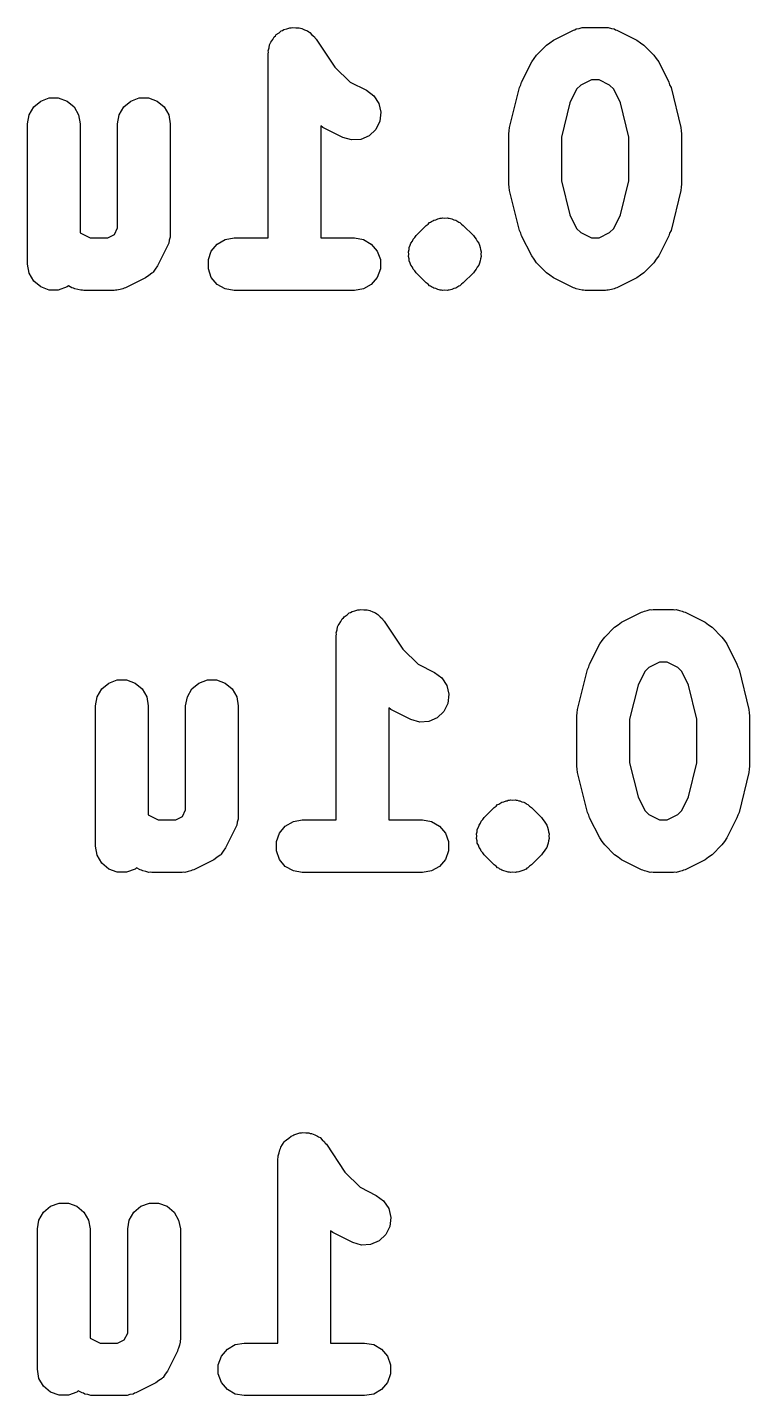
# Model space of a CAD drawing. Extents: x 100 to 214, y -112 to -50.
# Drawn here: x 140.564 to 142.622, y -70.404 to -66.504 of the extents above; entities that cross this region are included whole.
import ezdxf

# ---------------------------------------------------------------- set-up
doc = ezdxf.new("R2010")
doc.units = 0
doc.header["$MEASUREMENT"] = 0
doc.layers.add('BLACK', color=7, linetype='CONTINUOUS')

msp = doc.modelspace()

# ---------------------------------------------------------------- linework, layer by layer
at = {"layer": 'Black'}
for p, q in [((141.263, -66.5387), (141.267, -66.5309)), ((141.267, -66.5309), (141.271, -66.5282)), ((141.271, -66.5282), (141.273, -66.5249)), ((141.273, -66.5249), (141.281, -66.5199)), ((141.281, -66.5199), (141.287, -66.5142)), ((141.287, -66.5142), (141.291, -66.5128)), ((141.291, -66.5128), (141.295, -66.5104)), ((141.295, -66.5104), (141.303, -66.5083)), ((141.303, -66.5083), (141.312, -66.5053)), ((141.312, -66.5053), (141.316, -66.5053)), ((141.316, -66.5053), (141.32, -66.5043)), ((141.32, -66.5043), (141.329, -66.5053)), ((141.329, -66.5053), (141.338, -66.5053)), ((141.338, -66.5053), (141.342, -66.5067)), ((141.342, -66.5067), (141.346, -66.5071)), ((141.346, -66.5071), (141.354, -66.5111)), ((141.354, -66.5111), (141.362, -66.5142)), ((141.362, -66.5142), (141.366, -66.5168)), ((141.366, -66.5168), (141.369, -66.5187)), ((141.369, -66.5187), (141.375, -66.5252)), ((141.375, -66.5252), (141.382, -66.5309)), ((141.382, -66.5309), (141.384, -66.5345)), ((142.063, -66.5406), (142.12, -66.512)), ((142.12, -66.512), (142.124, -66.5108)), ((142.124, -66.5108), (142.128, -66.5087)), ((142.128, -66.5087), (142.136, -66.5071)), ((142.136, -66.5071), (142.145, -66.5046)), ((142.145, -66.5046), (142.149, -66.5049)), ((142.149, -66.5049), (142.153, -66.5041)), ((142.153, -66.5041), (142.211, -66.5041)), ((142.211, -66.5041), (142.215, -66.5049)), ((142.215, -66.5049), (142.219, -66.5046)), ((142.219, -66.5046), (142.228, -66.5071)), ((142.228, -66.5071), (142.236, -66.5087)), ((142.236, -66.5087), (142.24, -66.5108)), ((142.24, -66.5108), (142.244, -66.512)), ((142.244, -66.512), (142.301, -66.5406)), ((141.25, -66.5709), (141.253, -66.5623)), ((141.251, -66.575), (141.25, -66.5709)), ((141.253, -66.5623), (141.254, -66.5535)), ((141.254, -66.5535), (141.256, -66.5499)), ((141.256, -66.5499), (141.258, -66.5459)), ((141.258, -66.5459), (141.263, -66.5387)), ((141.384, -66.5345), (141.387, -66.5375)), ((141.387, -66.5375), (141.44, -66.6171)), ((142.015, -66.5832), (142.043, -66.5547)), ((142.043, -66.5547), (142.053, -66.5478)), ((142.053, -66.5478), (142.063, -66.5406)), ((142.301, -66.5406), (142.311, -66.5478)), ((142.311, -66.5478), (142.321, -66.5547)), ((142.321, -66.5547), (142.349, -66.5832)), ((141.25, -66.5791), (141.251, -66.575)), ((141.25, -67.1041), (141.25, -66.5791)), ((141.972, -66.6599), (142.001, -66.6027)), ((142.001, -66.6027), (142.008, -66.5931)), ((142.008, -66.5931), (142.015, -66.5832)), ((142.349, -66.5832), (142.356, -66.5931)), ((142.356, -66.5931), (142.363, -66.6027)), ((142.363, -66.6027), (142.392, -66.6599)), ((141.44, -66.6171), (141.484, -66.6603)), ((141.484, -66.6603), (141.53, -66.6835)), ((141.53, -66.6835), (141.551, -66.699)), ((141.938, -66.7895), (141.966, -66.6752)), ((141.966, -66.6752), (141.97, -66.6677)), ((141.97, -66.6677), (141.972, -66.6599)), ((142.129, -66.6807), (142.11, -66.7196)), ((142.141, -66.6693), (142.129, -66.6807)), ((142.171, -66.6541), (142.141, -66.6693)), ((142.193, -66.6541), (142.171, -66.6541)), ((142.223, -66.6693), (142.193, -66.6541)), ((142.235, -66.6807), (142.223, -66.6693)), ((142.254, -66.7196), (142.235, -66.6807)), ((142.392, -66.6599), (142.394, -66.6677)), ((142.394, -66.6677), (142.398, -66.6752)), ((142.398, -66.6752), (142.426, -66.7895)), ((140.582, -66.7309), (140.602, -66.7142)), ((140.602, -66.7142), (140.626, -66.7053)), ((140.626, -66.7053), (140.652, -66.7053)), ((140.652, -66.7053), (140.677, -66.7142)), ((140.677, -66.7142), (140.697, -66.7309)), ((140.839, -66.7309), (140.859, -66.7142)), ((140.859, -66.7142), (140.883, -66.7053)), ((140.883, -66.7053), (140.909, -66.7053)), ((140.909, -66.7053), (140.934, -66.7142)), ((140.934, -66.7142), (140.954, -66.7309)), ((141.551, -66.699), (141.565, -66.7207)), ((141.565, -66.7207), (141.571, -66.7461)), ((142.11, -66.7196), (142.086, -66.8169)), ((142.278, -66.8169), (142.254, -66.7196)), ((140.564, -66.7791), (140.569, -66.7535)), ((140.569, -66.7535), (140.582, -66.7309)), ((140.697, -66.7309), (140.71, -66.7535)), ((140.71, -66.7535), (140.714, -66.7791)), ((140.821, -66.7791), (140.826, -66.7535)), ((140.826, -66.7535), (140.839, -66.7309)), ((140.954, -66.7309), (140.967, -66.7535)), ((140.967, -66.7535), (140.971, -66.7791)), ((141.571, -66.7461), (141.568, -66.7719)), ((140.564, -67.1791), (140.564, -66.7791)), ((140.714, -66.7791), (140.714, -67.0899)), ((140.821, -67.0757), (140.821, -66.7791)), ((140.971, -66.7791), (140.971, -67.0934)), ((141.406, -66.7891), (141.4, -66.7848)), ((141.4, -66.7848), (141.4, -67.1041)), ((141.463, -66.8176), (141.406, -66.7891)), ((141.557, -66.7952), (141.538, -66.8131)), ((141.568, -66.7719), (141.557, -66.7952)), ((141.936, -66.8077), (141.937, -66.7987)), ((141.937, -66.7987), (141.938, -66.7895)), ((142.426, -66.7895), (142.427, -66.7987)), ((142.427, -66.7987), (142.428, -66.8077)), ((141.488, -66.8251), (141.463, -66.8176)), ((141.514, -66.8235), (141.488, -66.8251)), ((141.538, -66.8131), (141.514, -66.8235)), ((141.936, -66.9506), (141.936, -66.8077)), ((142.086, -66.8169), (142.086, -66.9413)), ((142.278, -66.9413), (142.278, -66.8169)), ((142.428, -66.8077), (142.428, -66.9506)), ((141.937, -66.9596), (141.936, -66.9506)), ((141.938, -66.9687), (141.937, -66.9596)), ((142.086, -66.9413), (142.11, -67.0387)), ((142.254, -67.0387), (142.278, -66.9413)), ((142.427, -66.9596), (142.426, -66.9687)), ((142.428, -66.9506), (142.427, -66.9596)), ((141.966, -67.083), (141.938, -66.9687)), ((142.426, -66.9687), (142.398, -67.083)), ((142.11, -67.0387), (142.129, -67.0776)), ((142.235, -67.0776), (142.254, -67.0387)), ((140.812, -67.0947), (140.821, -67.0757)), ((141.672, -67.0975), (141.7, -67.069)), ((141.7, -67.069), (141.706, -67.0652)), ((141.706, -67.0652), (141.71, -67.0605)), ((141.71, -67.0605), (141.713, -67.0592)), ((141.713, -67.0592), (141.716, -67.057)), ((141.716, -67.057), (141.719, -67.0559)), ((141.719, -67.0559), (141.722, -67.054)), ((141.722, -67.054), (141.728, -67.0523)), ((141.728, -67.0523), (141.734, -67.0495)), ((141.734, -67.0495), (141.737, -67.0493)), ((141.737, -67.0493), (141.74, -67.0481)), ((141.74, -67.0481), (141.744, -67.0481)), ((141.744, -67.0481), (141.747, -67.0473)), ((141.747, -67.0473), (141.753, -67.0478)), ((141.753, -67.0478), (141.76, -67.0473)), ((141.76, -67.0473), (141.763, -67.0481)), ((141.763, -67.0481), (141.766, -67.0481)), ((141.766, -67.0481), (141.77, -67.0493)), ((141.77, -67.0493), (141.773, -67.0495)), ((141.773, -67.0495), (141.779, -67.0523)), ((141.779, -67.0523), (141.785, -67.054)), ((141.785, -67.054), (141.788, -67.0559)), ((141.788, -67.0559), (141.791, -67.057)), ((141.791, -67.057), (141.793, -67.0592)), ((141.793, -67.0592), (141.796, -67.0605)), ((141.796, -67.0605), (141.801, -67.0652)), ((141.801, -67.0652), (141.806, -67.069)), ((141.806, -67.069), (141.835, -67.0975)), ((142.129, -67.0776), (142.141, -67.0889)), ((142.223, -67.0889), (142.235, -67.0776)), ((140.714, -67.0899), (140.743, -67.1041)), ((140.743, -67.1041), (140.793, -67.1041)), ((140.793, -67.1041), (140.812, -67.0947)), ((140.968, -67.1104), (140.967, -67.1191)), ((140.971, -67.102), (140.968, -67.1104)), ((140.971, -67.0934), (140.971, -67.0977)), ((140.971, -67.0977), (140.971, -67.102)), ((141.105, -67.1217), (141.128, -67.1087)), ((141.128, -67.1087), (141.153, -67.1041)), ((141.153, -67.1041), (141.25, -67.1041)), ((141.4, -67.1041), (141.496, -67.1041)), ((141.496, -67.1041), (141.522, -67.1087)), ((141.522, -67.1087), (141.544, -67.1217)), ((141.655, -67.1252), (141.657, -67.1189)), ((141.657, -67.1189), (141.661, -67.1135)), ((141.661, -67.1135), (141.663, -67.1075)), ((141.663, -67.1075), (141.668, -67.1029)), ((141.668, -67.1029), (141.672, -67.0975)), ((141.835, -67.0975), (141.839, -67.1029)), ((141.839, -67.1029), (141.843, -67.1075)), ((141.843, -67.1075), (141.846, -67.1135)), ((141.846, -67.1135), (141.85, -67.1189)), ((141.85, -67.1189), (141.852, -67.1252)), ((141.97, -67.0905), (141.966, -67.083)), ((141.972, -67.0984), (141.97, -67.0905)), ((142.001, -67.1555), (141.972, -67.0984)), ((142.141, -67.0889), (142.171, -67.1041)), ((142.171, -67.1041), (142.193, -67.1041)), ((142.193, -67.1041), (142.223, -67.0889)), ((142.392, -67.0984), (142.363, -67.1555)), ((142.394, -67.0905), (142.392, -67.0984)), ((142.398, -67.083), (142.394, -67.0905)), ((140.963, -67.127), (140.935, -67.1841)), ((140.965, -67.1228), (140.963, -67.127)), ((140.967, -67.1191), (140.965, -67.1228)), ((141.08, -67.1661), (141.088, -67.1416)), ((141.088, -67.1416), (141.105, -67.1217)), ((141.544, -67.1217), (141.561, -67.1416)), ((141.561, -67.1416), (141.57, -67.1661)), ((141.65, -67.144), (141.652, -67.1377)), ((141.651, -67.1506), (141.65, -67.144)), ((141.65, -67.1571), (141.651, -67.1506)), ((141.652, -67.1634), (141.65, -67.1571)), ((141.652, -67.1311), (141.655, -67.1252)), ((141.652, -67.1377), (141.652, -67.1311)), ((141.852, -67.1252), (141.854, -67.1311)), ((141.854, -67.1311), (141.855, -67.1377)), ((141.855, -67.1377), (141.857, -67.144)), ((141.857, -67.1571), (141.855, -67.1634)), ((141.857, -67.144), (141.856, -67.1506)), ((141.856, -67.1506), (141.857, -67.1571)), ((142.008, -67.1652), (142.001, -67.1555)), ((142.363, -67.1555), (142.356, -67.1652)), ((140.569, -67.2048), (140.564, -67.1791)), ((140.928, -67.1929), (140.922, -67.2021)), ((140.935, -67.1841), (140.928, -67.1929)), ((141.08, -67.1922), (141.08, -67.1661)), ((141.088, -67.2166), (141.08, -67.1922)), ((141.57, -67.1922), (141.561, -67.2166)), ((141.57, -67.1661), (141.57, -67.1922)), ((141.652, -67.17), (141.652, -67.1634)), ((141.655, -67.1759), (141.652, -67.17)), ((141.657, -67.1823), (141.655, -67.1759)), ((141.661, -67.1876), (141.657, -67.1823)), ((141.663, -67.1936), (141.661, -67.1876)), ((141.668, -67.1982), (141.663, -67.1936)), ((141.843, -67.1936), (141.839, -67.1982)), ((141.846, -67.1876), (141.843, -67.1936)), ((141.85, -67.1823), (141.846, -67.1876)), ((141.852, -67.1759), (141.85, -67.1823)), ((141.854, -67.17), (141.852, -67.1759)), ((141.855, -67.1634), (141.854, -67.17)), ((142.015, -67.175), (142.008, -67.1652)), ((142.043, -67.2036), (142.015, -67.175)), ((142.349, -67.175), (142.321, -67.2036)), ((142.356, -67.1652), (142.349, -67.175)), ((140.582, -67.2273), (140.569, -67.2048)), ((140.602, -67.2441), (140.582, -67.2273)), ((140.901, -67.2176), (140.844, -67.2462)), ((140.91, -67.2111), (140.901, -67.2176)), ((140.919, -67.205), (140.91, -67.2111)), ((140.921, -67.2034), (140.919, -67.205)), ((140.922, -67.2021), (140.921, -67.2034)), ((141.105, -67.2366), (141.088, -67.2166)), ((141.561, -67.2166), (141.544, -67.2366)), ((141.672, -67.2036), (141.668, -67.1982)), ((141.7, -67.2322), (141.672, -67.2036)), ((141.706, -67.2359), (141.7, -67.2322)), ((141.71, -67.2406), (141.706, -67.2359)), ((141.801, -67.2359), (141.796, -67.2406)), ((141.806, -67.2322), (141.801, -67.2359)), ((141.835, -67.2036), (141.806, -67.2322)), ((141.839, -67.1982), (141.835, -67.2036)), ((142.053, -67.2105), (142.043, -67.2036)), ((142.063, -67.2176), (142.053, -67.2105)), ((142.12, -67.2462), (142.063, -67.2176)), ((142.301, -67.2176), (142.244, -67.2462)), ((142.311, -67.2105), (142.301, -67.2176)), ((142.321, -67.2036), (142.311, -67.2105)), ((140.626, -67.253), (140.602, -67.2441)), ((140.652, -67.253), (140.626, -67.253)), ((140.677, -67.2441), (140.652, -67.253)), ((140.681, -67.2408), (140.677, -67.2441)), ((140.691, -67.2462), (140.681, -67.2408)), ((140.695, -67.2474), (140.691, -67.2462)), ((140.699, -67.2496), (140.695, -67.2474)), ((140.708, -67.2511), (140.699, -67.2496)), ((140.716, -67.2536), (140.708, -67.2511)), ((140.721, -67.2534), (140.716, -67.2536)), ((140.725, -67.2541), (140.721, -67.2534)), ((140.811, -67.2541), (140.725, -67.2541)), ((140.815, -67.2534), (140.811, -67.2541)), ((140.819, -67.2536), (140.815, -67.2534)), ((140.828, -67.2511), (140.819, -67.2536)), ((140.836, -67.2496), (140.828, -67.2511)), ((140.84, -67.2474), (140.836, -67.2496)), ((140.844, -67.2462), (140.84, -67.2474)), ((141.128, -67.2496), (141.105, -67.2366)), ((141.153, -67.2541), (141.128, -67.2496)), ((141.496, -67.2541), (141.153, -67.2541)), ((141.522, -67.2496), (141.496, -67.2541)), ((141.544, -67.2366), (141.522, -67.2496)), ((141.713, -67.242), (141.71, -67.2406)), ((141.716, -67.2441), (141.713, -67.242)), ((141.719, -67.2452), (141.716, -67.2441)), ((141.722, -67.2471), (141.719, -67.2452)), ((141.728, -67.2488), (141.722, -67.2471)), ((141.734, -67.2516), (141.728, -67.2488)), ((141.737, -67.2519), (141.734, -67.2516)), ((141.74, -67.253), (141.737, -67.2519)), ((141.744, -67.253), (141.74, -67.253)), ((141.747, -67.2538), (141.744, -67.253)), ((141.753, -67.2533), (141.747, -67.2538)), ((141.76, -67.2538), (141.753, -67.2533)), ((141.763, -67.253), (141.76, -67.2538)), ((141.766, -67.253), (141.763, -67.253)), ((141.77, -67.2519), (141.766, -67.253)), ((141.773, -67.2516), (141.77, -67.2519)), ((141.779, -67.2488), (141.773, -67.2516)), ((141.785, -67.2471), (141.779, -67.2488)), ((141.788, -67.2452), (141.785, -67.2471)), ((141.791, -67.2441), (141.788, -67.2452)), ((141.793, -67.242), (141.791, -67.2441)), ((141.796, -67.2406), (141.793, -67.242)), ((142.124, -67.2474), (142.12, -67.2462)), ((142.128, -67.2496), (142.124, -67.2474)), ((142.136, -67.2511), (142.128, -67.2496)), ((142.145, -67.2536), (142.136, -67.2511)), ((142.149, -67.2534), (142.145, -67.2536)), ((142.153, -67.2541), (142.149, -67.2534)), ((142.211, -67.2541), (142.153, -67.2541)), ((142.215, -67.2534), (142.211, -67.2541)), ((142.219, -67.2536), (142.215, -67.2534)), ((142.228, -67.2511), (142.219, -67.2536)), ((142.236, -67.2496), (142.228, -67.2511)), ((142.24, -67.2474), (142.236, -67.2496)), ((142.244, -67.2462), (142.24, -67.2474)), ((141.481, -68.1732), (141.485, -68.1718)), ((141.485, -68.1718), (141.489, -68.1694)), ((141.489, -68.1694), (141.497, -68.1673)), ((141.497, -68.1673), (141.506, -68.1643)), ((141.506, -68.1643), (141.51, -68.1643)), ((141.51, -68.1643), (141.514, -68.1633)), ((141.514, -68.1633), (141.523, -68.1643)), ((141.523, -68.1643), (141.532, -68.1643)), ((141.532, -68.1643), (141.536, -68.1657)), ((141.536, -68.1657), (141.54, -68.1661)), ((141.54, -68.1661), (141.548, -68.1701)), ((141.548, -68.1701), (141.556, -68.1732)), ((142.257, -68.1996), (142.314, -68.171)), ((142.314, -68.171), (142.318, -68.1698)), ((142.318, -68.1698), (142.322, -68.1677)), ((142.322, -68.1677), (142.33, -68.1661)), ((142.33, -68.1661), (142.339, -68.1636)), ((142.339, -68.1636), (142.343, -68.1639)), ((142.343, -68.1639), (142.347, -68.1631)), ((142.347, -68.1631), (142.405, -68.1631)), ((142.405, -68.1631), (142.409, -68.1639)), ((142.409, -68.1639), (142.413, -68.1636)), ((142.413, -68.1636), (142.422, -68.1661)), ((142.422, -68.1661), (142.43, -68.1677)), ((142.43, -68.1677), (142.434, -68.1698)), ((142.434, -68.1698), (142.438, -68.171)), ((142.438, -68.171), (142.495, -68.1996)), ((141.448, -68.2125), (141.45, -68.2089)), ((141.45, -68.2089), (141.452, -68.2049)), ((141.452, -68.2049), (141.457, -68.1977)), ((141.457, -68.1977), (141.461, -68.1899)), ((141.461, -68.1899), (141.465, -68.1872)), ((141.465, -68.1872), (141.467, -68.1839)), ((141.467, -68.1839), (141.475, -68.1789)), ((141.475, -68.1789), (141.481, -68.1732)), ((141.556, -68.1732), (141.56, -68.1758)), ((141.56, -68.1758), (141.563, -68.1777)), ((141.563, -68.1777), (141.569, -68.1842)), ((141.569, -68.1842), (141.576, -68.1899)), ((141.576, -68.1899), (141.578, -68.1935)), ((141.578, -68.1935), (141.581, -68.1965)), ((141.581, -68.1965), (141.634, -68.2761)), ((142.237, -68.2137), (142.247, -68.2068)), ((142.247, -68.2068), (142.257, -68.1996)), ((142.495, -68.1996), (142.505, -68.2068)), ((142.505, -68.2068), (142.515, -68.2137)), ((141.444, -68.2299), (141.447, -68.2213)), ((141.445, -68.234), (141.444, -68.2299)), ((141.444, -68.2381), (141.445, -68.234)), ((141.444, -68.7631), (141.444, -68.2381)), ((141.447, -68.2213), (141.448, -68.2125)), ((142.202, -68.2521), (142.209, -68.2422)), ((142.209, -68.2422), (142.237, -68.2137)), ((142.515, -68.2137), (142.543, -68.2422)), ((142.543, -68.2422), (142.55, -68.2521)), ((141.634, -68.2761), (141.678, -68.3193)), ((142.166, -68.3189), (142.195, -68.2617)), ((142.195, -68.2617), (142.202, -68.2521)), ((142.55, -68.2521), (142.557, -68.2617)), ((142.557, -68.2617), (142.586, -68.3189)), ((141.678, -68.3193), (141.724, -68.3425)), ((142.16, -68.3342), (142.164, -68.3267)), ((142.164, -68.3267), (142.166, -68.3189)), ((142.365, -68.3131), (142.335, -68.3283)), ((142.387, -68.3131), (142.365, -68.3131)), ((142.417, -68.3283), (142.387, -68.3131)), ((142.586, -68.3189), (142.588, -68.3267)), ((142.588, -68.3267), (142.592, -68.3342)), ((140.796, -68.3732), (140.82, -68.3643)), ((140.82, -68.3643), (140.846, -68.3643)), ((140.846, -68.3643), (140.871, -68.3732)), ((141.053, -68.3732), (141.077, -68.3643)), ((141.077, -68.3643), (141.103, -68.3643)), ((141.103, -68.3643), (141.128, -68.3732)), ((141.724, -68.3425), (141.745, -68.358)), ((141.745, -68.358), (141.759, -68.3797)), ((142.132, -68.4485), (142.16, -68.3342)), ((142.323, -68.3397), (142.304, -68.3786)), ((142.335, -68.3283), (142.323, -68.3397)), ((142.429, -68.3397), (142.417, -68.3283)), ((142.448, -68.3786), (142.429, -68.3397)), ((142.592, -68.3342), (142.62, -68.4485)), ((140.763, -68.4125), (140.776, -68.3899)), ((140.776, -68.3899), (140.796, -68.3732)), ((140.871, -68.3732), (140.891, -68.3899)), ((140.891, -68.3899), (140.904, -68.4125)), ((141.02, -68.4125), (141.033, -68.3899)), ((141.033, -68.3899), (141.053, -68.3732)), ((141.128, -68.3732), (141.148, -68.3899)), ((141.148, -68.3899), (141.161, -68.4125)), ((141.759, -68.3797), (141.765, -68.4051)), ((141.765, -68.4051), (141.762, -68.4309)), ((142.304, -68.3786), (142.28, -68.4759)), ((142.472, -68.4759), (142.448, -68.3786)), ((140.758, -68.4381), (140.763, -68.4125)), ((140.758, -68.8381), (140.758, -68.4381)), ((140.904, -68.4125), (140.908, -68.4381)), ((140.908, -68.4381), (140.908, -68.7489)), ((141.015, -68.4381), (141.02, -68.4125)), ((141.015, -68.7347), (141.015, -68.4381)), ((141.161, -68.4125), (141.165, -68.4381)), ((141.165, -68.4381), (141.165, -68.7524)), ((141.6, -68.4481), (141.594, -68.4438)), ((141.594, -68.4438), (141.594, -68.7631)), ((141.762, -68.4309), (141.751, -68.4542)), ((141.657, -68.4766), (141.6, -68.4481)), ((141.682, -68.4841), (141.657, -68.4766)), ((141.708, -68.4825), (141.682, -68.4841)), ((141.732, -68.4721), (141.708, -68.4825)), ((141.751, -68.4542), (141.732, -68.4721)), ((142.13, -68.4667), (142.131, -68.4577)), ((142.13, -68.6096), (142.13, -68.4667)), ((142.131, -68.4577), (142.132, -68.4485)), ((142.28, -68.4759), (142.28, -68.6003)), ((142.472, -68.6003), (142.472, -68.4759)), ((142.62, -68.4485), (142.621, -68.4577)), ((142.621, -68.4577), (142.622, -68.4667)), ((142.622, -68.4667), (142.622, -68.6096)), ((142.28, -68.6003), (142.304, -68.6977)), ((142.448, -68.6977), (142.472, -68.6003)), ((142.131, -68.6186), (142.13, -68.6096)), ((142.132, -68.6277), (142.131, -68.6186)), ((142.16, -68.742), (142.132, -68.6277)), ((142.62, -68.6277), (142.592, -68.742)), ((142.621, -68.6186), (142.62, -68.6277)), ((142.622, -68.6096), (142.621, -68.6186)), ((141.907, -68.7182), (141.91, -68.716)), ((141.91, -68.716), (141.913, -68.7149)), ((141.913, -68.7149), (141.916, -68.713)), ((141.916, -68.713), (141.922, -68.7113)), ((141.922, -68.7113), (141.928, -68.7085)), ((141.928, -68.7085), (141.931, -68.7083)), ((141.931, -68.7083), (141.934, -68.7071)), ((141.934, -68.7071), (141.938, -68.7071)), ((141.938, -68.7071), (141.941, -68.7063)), ((141.941, -68.7063), (141.947, -68.7068)), ((141.947, -68.7068), (141.954, -68.7063)), ((141.954, -68.7063), (141.957, -68.7071)), ((141.957, -68.7071), (141.96, -68.7071)), ((141.96, -68.7071), (141.964, -68.7083)), ((141.964, -68.7083), (141.967, -68.7085)), ((141.967, -68.7085), (141.973, -68.7113)), ((141.973, -68.7113), (141.979, -68.713)), ((141.979, -68.713), (141.982, -68.7149)), ((141.982, -68.7149), (141.985, -68.716)), ((141.985, -68.716), (141.987, -68.7182)), ((142.304, -68.6977), (142.323, -68.7366)), ((142.429, -68.7366), (142.448, -68.6977)), ((140.908, -68.7489), (140.937, -68.7631)), ((140.987, -68.7631), (141.006, -68.7537)), ((141.006, -68.7537), (141.015, -68.7347)), ((141.165, -68.7524), (141.165, -68.7567)), ((141.165, -68.7567), (141.165, -68.761)), ((141.862, -68.7619), (141.866, -68.7565)), ((141.866, -68.7565), (141.894, -68.728)), ((141.894, -68.728), (141.9, -68.7242)), ((141.9, -68.7242), (141.904, -68.7195)), ((141.904, -68.7195), (141.907, -68.7182)), ((141.987, -68.7182), (141.99, -68.7195)), ((141.99, -68.7195), (141.995, -68.7242)), ((141.995, -68.7242), (142, -68.728)), ((142, -68.728), (142.029, -68.7565)), ((142.029, -68.7565), (142.033, -68.7619)), ((142.164, -68.7495), (142.16, -68.742)), ((142.166, -68.7574), (142.164, -68.7495)), ((142.323, -68.7366), (142.335, -68.7479)), ((142.335, -68.7479), (142.365, -68.7631)), ((142.387, -68.7631), (142.417, -68.7479)), ((142.417, -68.7479), (142.429, -68.7366)), ((142.588, -68.7495), (142.586, -68.7574)), ((142.592, -68.742), (142.588, -68.7495)), ((140.937, -68.7631), (140.987, -68.7631)), ((141.157, -68.786), (141.129, -68.8431)), ((141.159, -68.7818), (141.157, -68.786)), ((141.161, -68.7781), (141.159, -68.7818)), ((141.162, -68.7694), (141.161, -68.7781)), ((141.165, -68.761), (141.162, -68.7694)), ((141.282, -68.8006), (141.299, -68.7807)), ((141.299, -68.7807), (141.322, -68.7677)), ((141.322, -68.7677), (141.347, -68.7631)), ((141.347, -68.7631), (141.444, -68.7631)), ((141.594, -68.7631), (141.69, -68.7631)), ((141.69, -68.7631), (141.716, -68.7677)), ((141.716, -68.7677), (141.738, -68.7807)), ((141.738, -68.7807), (141.755, -68.8006)), ((141.846, -68.7901), (141.849, -68.7842)), ((141.846, -68.7967), (141.846, -68.7901)), ((141.849, -68.7842), (141.851, -68.7779)), ((141.851, -68.7779), (141.855, -68.7725)), ((141.855, -68.7725), (141.857, -68.7665)), ((141.857, -68.7665), (141.862, -68.7619)), ((142.033, -68.7619), (142.037, -68.7665)), ((142.037, -68.7665), (142.04, -68.7725)), ((142.04, -68.7725), (142.044, -68.7779)), ((142.044, -68.7779), (142.046, -68.7842)), ((142.046, -68.7842), (142.048, -68.7901)), ((142.048, -68.7901), (142.049, -68.7967)), ((142.195, -68.8145), (142.166, -68.7574)), ((142.365, -68.7631), (142.387, -68.7631)), ((142.586, -68.7574), (142.557, -68.8145)), ((141.274, -68.8251), (141.282, -68.8006)), ((141.274, -68.8512), (141.274, -68.8251)), ((141.755, -68.8006), (141.764, -68.8251)), ((141.764, -68.8251), (141.764, -68.8512)), ((141.844, -68.803), (141.846, -68.7967)), ((141.845, -68.8096), (141.844, -68.803)), ((141.844, -68.8161), (141.845, -68.8096)), ((141.846, -68.8224), (141.844, -68.8161)), ((141.846, -68.829), (141.846, -68.8224)), ((141.849, -68.8349), (141.846, -68.829)), ((141.851, -68.8413), (141.849, -68.8349)), ((142.046, -68.8349), (142.044, -68.8413)), ((142.048, -68.829), (142.046, -68.8349)), ((142.049, -68.8224), (142.048, -68.829)), ((142.049, -68.7967), (142.051, -68.803)), ((142.051, -68.8161), (142.049, -68.8224)), ((142.051, -68.803), (142.05, -68.8096)), ((142.05, -68.8096), (142.051, -68.8161)), ((142.202, -68.8242), (142.195, -68.8145)), ((142.209, -68.834), (142.202, -68.8242)), ((142.237, -68.8626), (142.209, -68.834)), ((142.543, -68.834), (142.515, -68.8626)), ((142.55, -68.8242), (142.543, -68.834)), ((142.557, -68.8145), (142.55, -68.8242)), ((140.763, -68.8638), (140.758, -68.8381)), ((140.776, -68.8863), (140.763, -68.8638)), ((141.104, -68.8701), (141.095, -68.8766)), ((141.113, -68.864), (141.104, -68.8701)), ((141.115, -68.8624), (141.113, -68.864)), ((141.116, -68.8611), (141.115, -68.8624)), ((141.122, -68.8519), (141.116, -68.8611)), ((141.129, -68.8431), (141.122, -68.8519)), ((141.282, -68.8756), (141.274, -68.8512)), ((141.764, -68.8512), (141.755, -68.8756)), ((141.855, -68.8466), (141.851, -68.8413)), ((141.857, -68.8526), (141.855, -68.8466)), ((141.862, -68.8572), (141.857, -68.8526)), ((141.866, -68.8626), (141.862, -68.8572)), ((141.894, -68.8912), (141.866, -68.8626)), ((142.029, -68.8626), (142, -68.8912)), ((142.033, -68.8572), (142.029, -68.8626)), ((142.037, -68.8526), (142.033, -68.8572)), ((142.04, -68.8466), (142.037, -68.8526)), ((142.044, -68.8413), (142.04, -68.8466)), ((142.247, -68.8695), (142.237, -68.8626)), ((142.257, -68.8766), (142.247, -68.8695)), ((142.505, -68.8695), (142.495, -68.8766)), ((142.515, -68.8626), (142.505, -68.8695)), ((140.796, -68.9031), (140.776, -68.8863)), ((140.82, -68.912), (140.796, -68.9031)), ((140.846, -68.912), (140.82, -68.912)), ((140.871, -68.9031), (140.846, -68.912)), ((140.875, -68.8998), (140.871, -68.9031)), ((140.885, -68.9052), (140.875, -68.8998)), ((140.889, -68.9064), (140.885, -68.9052)), ((140.893, -68.9086), (140.889, -68.9064)), ((140.902, -68.9101), (140.893, -68.9086)), ((140.91, -68.9126), (140.902, -68.9101)), ((140.915, -68.9124), (140.91, -68.9126)), ((140.919, -68.9131), (140.915, -68.9124)), ((141.009, -68.9124), (141.005, -68.9131)), ((141.013, -68.9126), (141.009, -68.9124)), ((141.022, -68.9101), (141.013, -68.9126)), ((141.03, -68.9086), (141.022, -68.9101)), ((141.034, -68.9064), (141.03, -68.9086)), ((141.038, -68.9052), (141.034, -68.9064)), ((141.095, -68.8766), (141.038, -68.9052)), ((141.299, -68.8956), (141.282, -68.8756)), ((141.322, -68.9086), (141.299, -68.8956)), ((141.347, -68.9131), (141.322, -68.9086)), ((141.716, -68.9086), (141.69, -68.9131)), ((141.738, -68.8956), (141.716, -68.9086)), ((141.755, -68.8756), (141.738, -68.8956)), ((141.9, -68.8949), (141.894, -68.8912)), ((141.904, -68.8996), (141.9, -68.8949)), ((141.907, -68.901), (141.904, -68.8996)), ((141.91, -68.9031), (141.907, -68.901)), ((141.913, -68.9042), (141.91, -68.9031)), ((141.916, -68.9061), (141.913, -68.9042)), ((141.922, -68.9078), (141.916, -68.9061)), ((141.928, -68.9106), (141.922, -68.9078)), ((141.931, -68.9109), (141.928, -68.9106)), ((141.934, -68.912), (141.931, -68.9109)), ((141.938, -68.912), (141.934, -68.912)), ((141.941, -68.9128), (141.938, -68.912)), ((141.947, -68.9123), (141.941, -68.9128)), ((141.954, -68.9128), (141.947, -68.9123)), ((141.957, -68.912), (141.954, -68.9128)), ((141.96, -68.912), (141.957, -68.912)), ((141.964, -68.9109), (141.96, -68.912)), ((141.967, -68.9106), (141.964, -68.9109)), ((141.973, -68.9078), (141.967, -68.9106)), ((141.979, -68.9061), (141.973, -68.9078)), ((141.982, -68.9042), (141.979, -68.9061)), ((141.985, -68.9031), (141.982, -68.9042)), ((141.987, -68.901), (141.985, -68.9031)), ((141.99, -68.8996), (141.987, -68.901)), ((141.995, -68.8949), (141.99, -68.8996)), ((142, -68.8912), (141.995, -68.8949)), ((142.314, -68.9052), (142.257, -68.8766)), ((142.318, -68.9064), (142.314, -68.9052)), ((142.322, -68.9086), (142.318, -68.9064)), ((142.33, -68.9101), (142.322, -68.9086)), ((142.339, -68.9126), (142.33, -68.9101)), ((142.343, -68.9124), (142.339, -68.9126)), ((142.347, -68.9131), (142.343, -68.9124)), ((142.409, -68.9124), (142.405, -68.9131)), ((142.413, -68.9126), (142.409, -68.9124)), ((142.422, -68.9101), (142.413, -68.9126)), ((142.43, -68.9086), (142.422, -68.9101)), ((142.434, -68.9064), (142.43, -68.9086)), ((142.438, -68.9052), (142.434, -68.9064)), ((142.495, -68.8766), (142.438, -68.9052)), ((141.005, -68.9131), (140.919, -68.9131)), ((141.69, -68.9131), (141.347, -68.9131)), ((142.405, -68.9131), (142.347, -68.9131)), ((141.286, -69.6959), (141.291, -69.6887)), ((141.291, -69.6887), (141.296, -69.6809)), ((141.296, -69.6809), (141.299, -69.6782)), ((141.299, -69.6782), (141.302, -69.6749)), ((141.302, -69.6749), (141.309, -69.6699)), ((141.309, -69.6699), (141.316, -69.6642)), ((141.316, -69.6642), (141.32, -69.6628)), ((141.32, -69.6628), (141.323, -69.6604)), ((141.323, -69.6604), (141.332, -69.6583)), ((141.332, -69.6583), (141.34, -69.6553)), ((141.34, -69.6553), (141.345, -69.6553)), ((141.345, -69.6553), (141.349, -69.6543)), ((141.349, -69.6543), (141.357, -69.6553)), ((141.357, -69.6553), (141.366, -69.6553)), ((141.366, -69.6553), (141.37, -69.6567)), ((141.37, -69.6567), (141.374, -69.6571)), ((141.374, -69.6571), (141.383, -69.6611)), ((141.383, -69.6611), (141.391, -69.6642)), ((141.391, -69.6642), (141.394, -69.6668)), ((141.394, -69.6668), (141.398, -69.6687)), ((141.398, -69.6687), (141.404, -69.6752)), ((141.404, -69.6752), (141.411, -69.6809)), ((141.411, -69.6809), (141.413, -69.6845)), ((141.413, -69.6845), (141.416, -69.6875)), ((141.416, -69.6875), (141.469, -69.7671)), ((141.278, -69.7291), (141.279, -69.725)), ((141.278, -70.2541), (141.278, -69.7291)), ((141.279, -69.7209), (141.281, -69.7123)), ((141.279, -69.725), (141.279, -69.7209)), ((141.281, -69.7123), (141.283, -69.7035)), ((141.283, -69.7035), (141.285, -69.6999)), ((141.285, -69.6999), (141.286, -69.6959)), ((141.469, -69.7671), (141.512, -69.8103)), ((141.512, -69.8103), (141.558, -69.8335)), ((141.558, -69.8335), (141.579, -69.849)), ((141.579, -69.849), (141.594, -69.8707)), ((140.597, -69.9035), (140.61, -69.8809)), ((140.61, -69.8809), (140.63, -69.8642)), ((140.63, -69.8642), (140.655, -69.8553)), ((140.655, -69.8553), (140.681, -69.8553)), ((140.681, -69.8553), (140.705, -69.8642)), ((140.705, -69.8642), (140.725, -69.8809)), ((140.725, -69.8809), (140.738, -69.9035)), ((140.854, -69.9035), (140.867, -69.8809)), ((140.867, -69.8809), (140.887, -69.8642)), ((140.887, -69.8642), (140.912, -69.8553)), ((140.912, -69.8553), (140.938, -69.8553)), ((140.938, -69.8553), (140.962, -69.8642)), ((140.962, -69.8642), (140.982, -69.8809)), ((140.982, -69.8809), (140.995, -69.9035)), ((141.594, -69.8707), (141.6, -69.8961)), ((140.593, -69.9291), (140.597, -69.9035)), ((140.738, -69.9035), (140.743, -69.9291)), ((140.85, -69.9291), (140.854, -69.9035)), ((140.995, -69.9035), (141, -69.9291)), ((141.597, -69.9219), (141.585, -69.9452)), ((141.6, -69.8961), (141.597, -69.9219)), ((140.593, -70.3291), (140.593, -69.9291)), ((140.743, -69.9291), (140.743, -70.2399)), ((140.85, -70.2257), (140.85, -69.9291)), ((141, -69.9291), (141, -70.2434)), ((141.434, -69.9391), (141.428, -69.9348)), ((141.428, -69.9348), (141.428, -70.2541)), ((141.491, -69.9676), (141.434, -69.9391)), ((141.566, -69.9631), (141.542, -69.9735)), ((141.585, -69.9452), (141.566, -69.9631)), ((141.516, -69.9751), (141.491, -69.9676)), ((141.542, -69.9735), (141.516, -69.9751)), ((140.84, -70.2447), (140.85, -70.2257)), ((140.743, -70.2399), (140.771, -70.2541)), ((140.771, -70.2541), (140.821, -70.2541)), ((140.821, -70.2541), (140.84, -70.2447)), ((140.992, -70.277), (140.963, -70.3341)), ((140.993, -70.2728), (140.992, -70.277)), ((140.995, -70.2691), (140.993, -70.2728)), ((140.997, -70.2604), (140.995, -70.2691)), ((140.999, -70.252), (140.997, -70.2604)), ((141, -70.2434), (140.999, -70.2477)), ((140.999, -70.2477), (140.999, -70.252)), ((141.117, -70.2916), (141.134, -70.2717)), ((141.134, -70.2717), (141.156, -70.2587)), ((141.156, -70.2587), (141.182, -70.2541)), ((141.182, -70.2541), (141.278, -70.2541)), ((141.428, -70.2541), (141.525, -70.2541)), ((141.525, -70.2541), (141.551, -70.2587)), ((141.551, -70.2587), (141.573, -70.2717)), ((141.573, -70.2717), (141.59, -70.2916)), ((141.108, -70.3161), (141.117, -70.2916)), ((141.108, -70.3422), (141.108, -70.3161)), ((141.59, -70.2916), (141.599, -70.3161)), ((141.599, -70.3161), (141.599, -70.3422)), ((140.597, -70.3548), (140.593, -70.3291)), ((140.61, -70.3773), (140.597, -70.3548)), ((140.948, -70.355), (140.939, -70.3611)), ((140.949, -70.3534), (140.948, -70.355)), ((140.951, -70.3521), (140.949, -70.3534)), ((140.957, -70.3429), (140.951, -70.3521)), ((140.963, -70.3341), (140.957, -70.3429)), ((141.117, -70.3666), (141.108, -70.3422)), ((141.599, -70.3422), (141.59, -70.3666)), ((140.63, -70.3941), (140.61, -70.3773)), ((140.655, -70.403), (140.63, -70.3941)), ((140.705, -70.3941), (140.681, -70.403)), ((140.709, -70.3908), (140.705, -70.3941)), ((140.72, -70.3962), (140.709, -70.3908)), ((140.93, -70.3676), (140.873, -70.3962)), ((140.939, -70.3611), (140.93, -70.3676)), ((141.134, -70.3866), (141.117, -70.3666)), ((141.156, -70.3996), (141.134, -70.3866)), ((141.573, -70.3866), (141.551, -70.3996)), ((141.59, -70.3666), (141.573, -70.3866)), ((140.681, -70.403), (140.655, -70.403)), ((140.724, -70.3974), (140.72, -70.3962)), ((140.728, -70.3996), (140.724, -70.3974)), ((140.736, -70.4011), (140.728, -70.3996)), ((140.745, -70.4036), (140.736, -70.4011)), ((140.749, -70.4034), (140.745, -70.4036)), ((140.753, -70.4041), (140.749, -70.4034)), ((140.839, -70.4041), (140.753, -70.4041)), ((140.843, -70.4034), (140.839, -70.4041)), ((140.848, -70.4036), (140.843, -70.4034)), ((140.856, -70.4011), (140.848, -70.4036)), ((140.865, -70.3996), (140.856, -70.4011)), ((140.869, -70.3974), (140.865, -70.3996)), ((140.873, -70.3962), (140.869, -70.3974)), ((141.182, -70.4041), (141.156, -70.3996)), ((141.525, -70.4041), (141.182, -70.4041)), ((141.551, -70.3996), (141.525, -70.4041))]:
    msp.add_line(p, q, dxfattribs=at)

doc.saveas('drawing.dxf')
